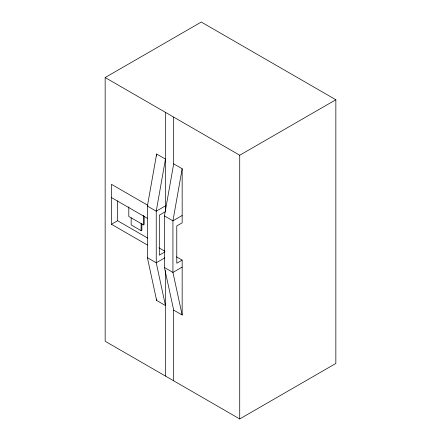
<?xml version="1.0" encoding="UTF-8"?>
<svg xmlns="http://www.w3.org/2000/svg" width="441" height="441" viewBox="0 0 441 441"><rect width="100%" height="100%" fill="white"/><g stroke="black" fill="none" stroke-linecap="round" stroke-linejoin="round"><path stroke-width="0.66" d="M147.399 206.085L156.627 154.008L165.463 159.113L156.241 211.189L156.241 262.792L165.463 305.552L156.627 300.453L147.399 257.687L147.399 206.085L156.241 211.189L165.463 205.859M173.677 380.82L173.677 310.106L164.454 267.533L164.454 215.93L173.677 163.854L173.677 117.108M173.677 163.854L182.161 168.749L172.933 220.825L172.933 272.428L182.161 315.001L173.677 310.106M105.156 77.544L201.278 22.05L335.844 99.743L335.844 363.456L239.722 418.95L105.156 341.257L105.156 77.544L239.722 155.238L335.844 99.743M147.956 205.39L111.452 184.316L111.452 224.271L117.604 220.72L147.63 238.057M128.794 206.857L128.794 216.465L143.408 224.899L144.174 224.452L144.174 216.222M131.153 217.826L131.153 224.927L141.109 230.676L141.875 230.23L141.875 223.774M182.161 215.5L172.933 220.825L164.454 215.93M164.906 251.921L159.317 255.152L159.317 215.197L165.463 211.647L165.463 112.361M164.89 257.798L156.241 262.792L147.399 257.687M182.161 315.001L182.161 260.124L176.775 263.233L176.775 225.935L182.161 222.832L182.161 168.749M182.161 267.103L172.933 272.428L164.454 267.533M111.452 197.574L147.377 218.312M176.505 256.86L182.161 260.124M158.981 247.859L164.879 251.26M111.452 224.271L147.366 245.003M239.722 155.238L239.722 418.95M165.463 270.52L165.463 376.079M156.627 154.008L156.627 156.07M156.627 299.075L156.627 300.453M143.408 215.291L143.408 224.899M141.109 223.57L141.109 230.676M117.604 200.864L117.604 220.72"/></g></svg>
